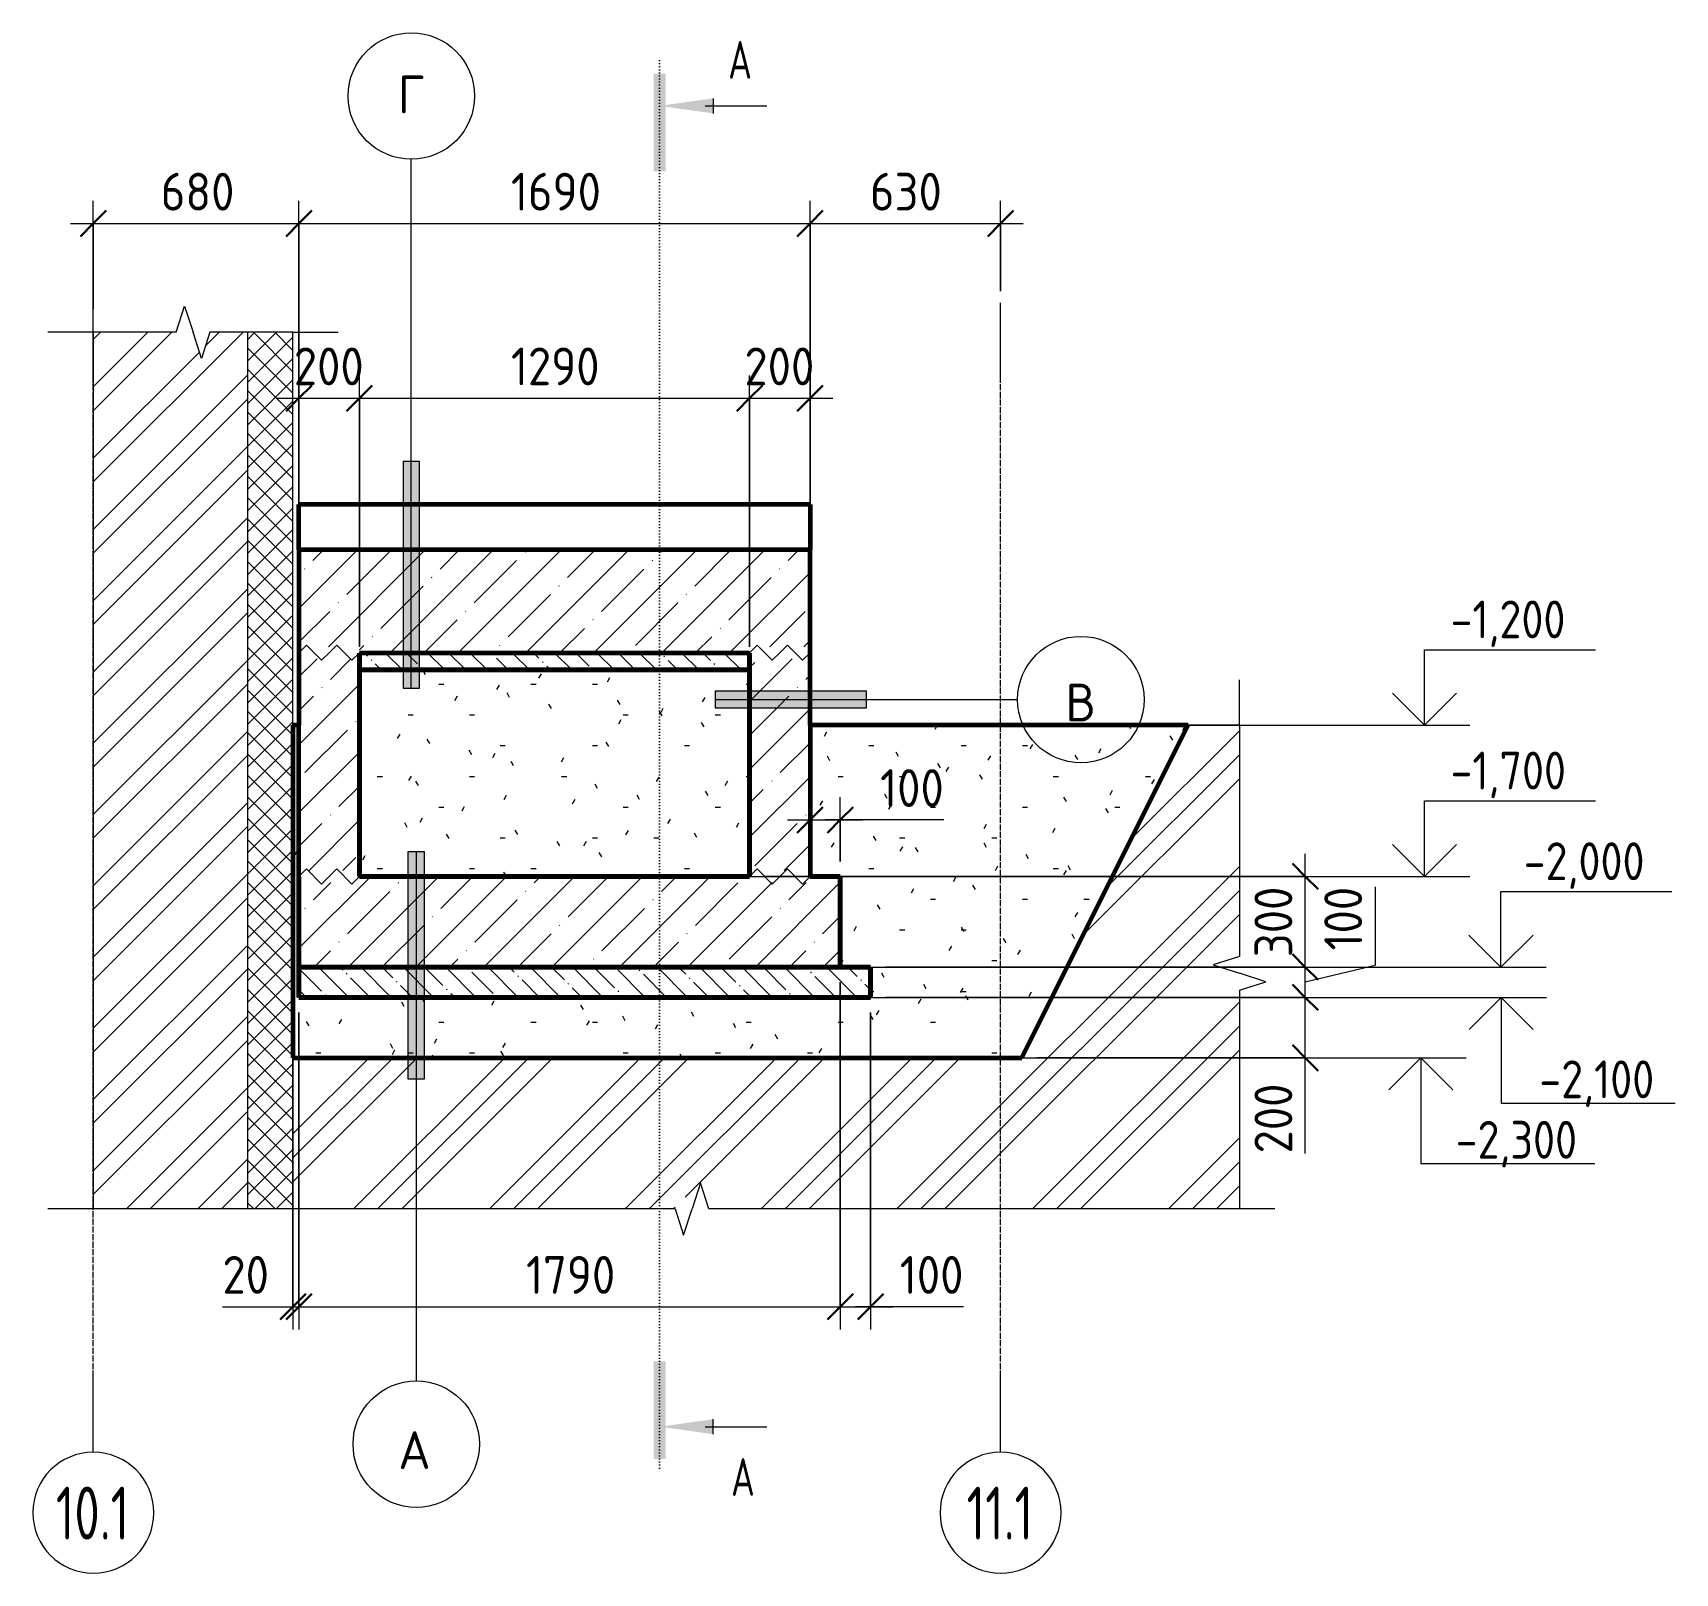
# Model space of a CAD drawing. Header units: millimetres. Extents: x 28039 to 90908, y -4005 to 79300.
# Drawn here: x 69620 to 75050, y -4005 to 1091 of the extents above; entities that cross this region are included whole.
import ezdxf

# ---------------------------------------------------------------- set-up
doc = ezdxf.new("R2010")
doc.units = ezdxf.units.MM
doc.linetypes.add('02 Штрихпунктирная _20 мм_', pattern=[25, 20, -2.5, 0, -2.5])
doc.linetypes.add('04 Пунктир 10мм', pattern=[10, 0, -10])
for name, color, linetype, lineweight in [('AA_Dim', 7, 'Continuous', 9), ('AA_Dim-50', 7, 'Continuous', 9), ('AA_Oformlenie', 7, 'Continuous', 9), ('AA_Razrez', 7, 'Continuous', 9), ('AA_Vinoska', 7, 'Continuous', 9), ('AA_Visotnaya otmetka', 7, 'Continuous', 9), ('AF_Stena', 7, 'Continuous', 9), ('Оси', 7, 'Continuous', 9)]:
    doc.layers.add(name, color=color, linetype=linetype, lineweight=lineweight)
for name, color, linetype, lineweight, true_color in [('AF_Perekritie', 7, 'Continuous', 60, 0x006a35), ('AF_Perekritie_Грунт', 7, 'Continuous', 60, 0x006a35), ('AF_Perekritie_Опалубка', 7, 'Continuous', 60, 0x006a35), ('AF_Stena_Опалубка', 7, 'Continuous', 20, 0x0063c6), ('KR_Fundament', 7, 'Continuous', 20, 0x804000)]:
    doc.layers.add(name, color=color, linetype=linetype, lineweight=lineweight, true_color=true_color)
doc.styles.add('GOST Common_1', font='GOST_Common.ttf', dxfattribs={"height": 125})
doc.styles.add('ISOCPEUR', font='isocpeur.TTF', dxfattribs={"width": 0.7, "height": 125})
doc.styles.add('ISOCPEUR_1', font='isocpeur.TTF', dxfattribs={"width": 0.9, "height": 125})
doc.styles.add('ISOCPEUR_2', font='isocpeur.TTF', dxfattribs={"width": 0.85, "height": 125})
doc.styles.add('ISOCPEUR_3', font='isocpeur.TTF', dxfattribs={"width": 0.7, "height": 175})
doc.dimstyles.new('00_Точн_3_знака__прозр_', dxfattribs={"dimscale": 304.8, "dimtxt": 125.344371, "dimasz": 0.278871, "dimexe": 0.246063, "dimexo": 0.164042, "dimgap": 0.016404, "dimtad": 1, "dimdec": 3, "dimrnd": 0.001, "dimdsep": 46, "dimtxsty": 'ISOCPEUR_1', "dimblk1": 'OBLIQUE', "dimblk2": 'OBLIQUE', "dimsah": 1, "dimcen": 0.09, "dimdle": 0.246063, "dimazin": 0, "dimtfac": 1, "dimtdec": 4, "dimtix": 1, "dimtmove": 0, "dimatfit": 3, "dimfxl": 1, "dimtvp": 1, "dimtolj": 1, "dimtzin": 0, "dimlwd": 18, "dimlwe": 18, "dimarcsym": 2})
doc.dimstyles.new('00_Точн_3_знака__прозр__1', dxfattribs={"dimscale": 304.8, "dimtxt": 125.344371, "dimasz": 0.278871, "dimexe": 0.246063, "dimexo": 0.164042, "dimgap": 0.016404, "dimtad": 1, "dimdec": 3, "dimrnd": 0.001, "dimdsep": 46, "dimtxsty": 'ISOCPEUR_1', "dimblk1": 'OBLIQUE', "dimblk2": 'OBLIQUE', "dimsah": 1, "dimcen": 0.09, "dimdle": 0.246063, "dimazin": 0, "dimtfac": 1, "dimtdec": 4, "dimtix": 1, "dimtmove": 1, "dimatfit": 3, "dimfxl": 1, "dimtvp": 1, "dimtolj": 1, "dimtzin": 0, "dimlwd": 18, "dimlwe": 18, "dimarcsym": 2})
pattern_1 = [(45, (71164.97, -150), (-112.253, 112.253), []), (45, (71277.22, -150), (-112.253, 112.253), [198.438, -39.688, 1.676, -38.011])]
pattern_2 = [(135, (71164.97, -150), (-70.0036, -70.0036), [99, -16.5, 3.3, -16.5]), (135, (71164.97, -80.04), (-70.0036, -70.0036), [])]
pattern_3 = [(0, (71164.97, -150), (406.4, 101.6), [16.764, -288.036, 16.764, -288.036, -1625.6]), (0, (71164.97, -150), (406.4, 101.6), [-609.6, 16.764, -592.836, 16.764, -288.036, -711.2]), (0, (71164.97, -150), (406.4, 101.6), [-1524, 16.764, -186.436, 16.764, -491.236]), (120, (71317.37, -99.2), (-291.1882, 301.1527), [16.764, -288.036, 16.764, -288.036, -1625.6]), (120, (71317.37, -99.2), (-291.1882, 301.1527), [-609.6, 16.764, -592.836, 16.764, -288.036, -711.2]), (120, (71317.37, -99.2), (-291.1882, 301.1527), [-1524, 16.764, -186.436, 16.764, -491.236]), (240, (71368.17, 104), (-115.2118, -402.7527), [16.764, -288.036, 16.764, -288.036, -1625.6]), (240, (71368.17, 104), (-115.2118, -402.7527), [-609.6, 16.764, -592.836, 16.764, -288.036, -711.2]), (240, (71368.17, 104), (-115.2118, -402.7527), [-1524, 16.764, -186.436, 16.764, -491.236])]

# ---------------------------------------------------------------- blocks, each defined once
blk = doc.blocks.new('Ktcnybwf - Лестница-3686718-В-В Опл')
at = {"layer": 'AF_Perekritie', "lineweight": 9}
h = blk.add_hatch(dxfattribs=at)
h.set_pattern_fill('FP_10', style=0, pattern_type=2)
h.set_pattern_definition([(45, (77000.14, -150), (-112.253, 112.253), []), (45, (77112.4, -150), (-112.253, 112.253), [198.438, -39.688, 1.676, -38.011])])
h.paths.add_polyline_path([(76535, -960.8), (77825, -960.8), (77825, -940), (78025, -940), (78025, -620), (76335, -620), (76335, -940), (76535, -940)])
at = {"layer": 'AF_Perekritie'}
for p, q in [((76335, -620), (76335, -470)), ((78025, -470), (76335, -470)), ((78025, -470), (78025, -620)), ((76335, -620), (76335, -960.8)), ((78025, -620), (76335, -620)), ((78025, -620), (76335, -620)), ((78025, -960.8), (78025, -620)), ((76535, -960.8), (77825, -960.8))]:
    blk.add_line(p, q, dxfattribs=at)
blk = doc.blocks.new('011_ЛинияОбрыва _ЭлУзла_Линия_ - Тип 1-3697662-В-В Опл')
at = {"layer": 'AA_Oformlenie'}
for p, q in [((79445, -1200), (79445, -1965)), ((79445, -2076.3), (79445, -2800))]:
    blk.add_line(p, q, dxfattribs=at)
blk = doc.blocks.new('011_ЛинияОбрыва _ЭлУзла_Линия_ - Тип 1-3697484-В-В Опл')
at = {"layer": 'AA_Oformlenie'}
for p, q in [((77578.7, -2800), (75655, -2800)), ((79561.3, -2800), (77690, -2800))]:
    blk.add_line(p, q, dxfattribs=at)
blk = doc.blocks.new('011_ЛинияОбрыва _ЭлУзла_Линия_ - Тип 1-3696786-В-В Опл')
at = {"layer": 'AA_Oformlenie'}
for p, q in [((75928.7, 100), (75655, 100)), ((76315, 100), (76040, 100))]:
    blk.add_line(p, q, dxfattribs=at)
blk = doc.blocks.new('Последовательность узлов - 3мм масшт50 маскировка-904230-В-В Опл')
at = {"layer": 'AA_Oformlenie'}
for p, q in [((77825, -1700), (77850, -1675)), ((77900, -1725), (77850, -1675)), ((77925, -1700), (77950, -1675)), ((78000, -1725), (77950, -1675)), ((77925, -1700), (77900, -1725)), ((78025, -1700), (78000, -1725))]:
    blk.add_line(p, q, dxfattribs=at)
blk = doc.blocks.new('Разрез - Номер узла_ сзади-394133-В-В Опл')
at = {"layer": 'AA_Razrez'}
for points in [[(77507.5, 632.7), (77547.4, 632.7), (77547.4, 955.5), (77507.5, 955.5)], [(77704.3, 824.3), (77704.3, 874), (77527.7, 849.2)]]:
    blk.add_hatch(color=256, dxfattribs=at).paths.add_polyline_path(points)
for p, q in [((77704.3, 874), (77704.3, 824.3)), ((77677.7, 849.2), (77882.5, 849.2))]:
    blk.add_line(p, q, dxfattribs=at)
blk = doc.blocks.new('Разрез - Номер узла_ спереди-394134-В-В Опл')
at = {"layer": 'AA_Razrez'}
for points in [[(77507.5, -3303.9), (77547.4, -3303.9), (77547.4, -3626.7), (77507.5, -3626.7)], [(77704.3, -3495.5), (77704.3, -3545.1), (77527.7, -3520.3)]]:
    blk.add_hatch(color=256, dxfattribs=at).paths.add_polyline_path(points)
for p, q in [((77677.7, -3520.3), (77882.5, -3520.3)), ((77704.3, -3545.1), (77704.3, -3495.5))]:
    blk.add_line(p, q, dxfattribs=at)
blk = doc.blocks.new('DIMBLOCK63-В-В Опл')
at = {"layer": 'AA_Dim-50', "color": 30, "lineweight": 18, "true_color": 0xff8000, "transparency": 16777216}
for p, q in [((69819.8, 178.2), (69819.8, 535)), ((70499.8, -819.6), (70499.8, 535)), ((69744.8, 460), (70499.8, 460)), ((69819.8, 460), (69819.8, 178.2)), ((70499.8, 460), (70499.8, -819.6))]:
    blk.add_line(p, q, dxfattribs=at)
at = {"layer": 'AA_Dim-50', "color": 30, "lineweight": 30, "true_color": 0xff8000, "transparency": 16777216}
for p, q in [((69819.8, 460), (69862.3, 502.5)), ((70499.8, 460), (70542.3, 502.5)), ((69819.8, 460), (69777.3, 417.5)), ((70499.8, 460), (70457.3, 417.5))]:
    blk.add_line(p, q, dxfattribs=at)
at = {"layer": 'AA_Dim-50', "color": 0, "lineweight": 18, "transparency": 16777216, "insert": (70042.8, 627.8), "char_height": 125, "width": 280.961, "attachment_point": 1, "line_spacing_factor": 1.135194, "style": 'ISOCPEUR_1'}
blk.add_mtext('680', dxfattribs=at)
blk = doc.blocks.new('_Oblique')
at = {"color": 0, "linetype": 'ByBlock', "lineweight": -2}
blk.add_line((-0.5, -0.5), (0.5, 0.5), dxfattribs=at)
blk = doc.blocks.new('DIMBLOCK64-В-В Опл')
at = {"layer": 'AA_Dim-50', "color": 30, "lineweight": 18, "true_color": 0xff8000, "transparency": 16777216}
for p, q in [((70499.8, -819.6), (70499.8, 535)), ((72189.8, -819.6), (72189.8, 535)), ((70499.8, 460), (72189.8, 460)), ((70499.8, 460), (70499.8, -819.6)), ((72189.8, 460), (72189.8, -819.6))]:
    blk.add_line(p, q, dxfattribs=at)
at = {"layer": 'AA_Dim-50', "color": 30, "lineweight": 30, "true_color": 0xff8000, "transparency": 16777216}
for p, q in [((70499.8, 460), (70542.3, 502.5)), ((72189.8, 460), (72232.3, 502.5)), ((70499.8, 460), (70457.3, 417.5)), ((72189.8, 460), (72147.3, 417.5))]:
    blk.add_line(p, q, dxfattribs=at)
at = {"layer": 'AA_Dim-50', "color": 0, "lineweight": 18, "transparency": 16777216, "insert": (71200.6, 627.8), "char_height": 125, "width": 346.234, "attachment_point": 1, "line_spacing_factor": 1.135194, "style": 'ISOCPEUR_1'}
blk.add_mtext('1690', dxfattribs=at)
blk = doc.blocks.new('DIMBLOCK65-В-В Опл')
at = {"layer": 'AA_Dim-50', "color": 30, "lineweight": 18, "true_color": 0xff8000, "transparency": 16777216}
for p, q in [((72189.8, -819.6), (72189.8, 535)), ((72819.8, 236.1), (72819.8, 535)), ((72189.8, 460), (72894.8, 460)), ((72189.8, 460), (72189.8, -819.6)), ((72819.8, 460), (72819.8, 236.1))]:
    blk.add_line(p, q, dxfattribs=at)
at = {"layer": 'AA_Dim-50', "color": 30, "lineweight": 30, "true_color": 0xff8000, "transparency": 16777216}
for p, q in [((72189.8, 460), (72232.3, 502.5)), ((72819.8, 460), (72862.3, 502.5)), ((72189.8, 460), (72147.3, 417.5)), ((72819.8, 460), (72777.3, 417.5))]:
    blk.add_line(p, q, dxfattribs=at)
at = {"layer": 'AA_Dim-50', "color": 0, "lineweight": 18, "transparency": 16777216, "insert": (72387.8, 627.8), "char_height": 125, "width": 280.961, "attachment_point": 1, "line_spacing_factor": 1.135194, "style": 'ISOCPEUR_1'}
blk.add_mtext('630', dxfattribs=at)
blk = doc.blocks.new('Высотные отметки - Стрелка вверх-400292-В-В Опл')
at = {"layer": 'AA_Vinoska'}
for p, q in [((80057, -1450), (80622, -1450)), ((80057, -1700), (80057, -1450)), ((80057, -1700), (79951, -1593.9)), ((80057, -1700), (80163.1, -1593.9)), ((79907, -1700), (80207, -1700))]:
    blk.add_line(p, q, dxfattribs=at)
blk = doc.blocks.new('Высотные отметки - Стрелка вниз высокая-400290-В-В Опл')
at = {"layer": 'AA_Vinoska'}
for p, q in [((80160.6, -2100), (80460.6, -2100)), ((80310.6, -2100), (80204.5, -2206.1)), ((80310.6, -2100), (80310.6, -2450)), ((80310.6, -2100), (80416.6, -2206.1)), ((80310.6, -2450), (80885.6, -2450))]:
    blk.add_line(p, q, dxfattribs=at)
blk = doc.blocks.new('DIMBLOCK66-В-В Опл')
at = {"layer": 'AA_Dim-50', "color": 30, "lineweight": 30, "true_color": 0xff8000, "transparency": 16777216}
for p, q in [((73827.3, -2100), (73784.8, -2057.5)), ((73827.3, -2100), (73869.8, -2142.5)), ((73827.3, -2300), (73784.8, -2257.5)), ((73827.3, -2300), (73869.8, -2342.5))]:
    blk.add_line(p, q, dxfattribs=at)
at = {"layer": 'AA_Dim-50', "color": 30, "lineweight": 18, "true_color": 0xff8000, "transparency": 16777216}
for p, q in [((72439.8, -2100), (73902.3, -2100)), ((73827.3, -2100), (72439.8, -2100)), ((73827.3, -2375), (73827.3, -2100)), ((73827.3, -2332.2), (73827.3, -2200)), ((72939.8, -2300), (73902.3, -2300)), ((73827.3, -2300), (72939.8, -2300)), ((73827.3, -2616.3), (73827.3, -2332.2))]:
    blk.add_line(p, q, dxfattribs=at)
at = {"layer": 'AA_Dim-50', "color": 0, "lineweight": 18, "transparency": 16777216, "insert": (73659.4, -2616.3), "char_height": 125, "width": 280.961, "attachment_point": 1, "rotation": 90, "line_spacing_factor": 1.135194, "style": 'ISOCPEUR_1'}
blk.add_mtext('200', dxfattribs=at)
blk = doc.blocks.new('DIMBLOCK67-В-В Опл')
at = {"layer": 'AA_Dim-50', "color": 30, "lineweight": 18, "true_color": 0xff8000, "transparency": 16777216}
for p, q in [((74058.2, -1734.3), (74058.2, -1994.8)), ((72439.8, -2000), (73902.3, -2000)), ((73827.3, -2000), (72439.8, -2000)), ((74058.2, -1994.8), (73827.3, -2050)), ((73827.3, -2100), (73827.3, -2000)), ((72439.8, -2100), (73902.3, -2100)), ((73827.3, -2100), (72439.8, -2100))]:
    blk.add_line(p, q, dxfattribs=at)
at = {"layer": 'AA_Dim-50', "color": 30, "lineweight": 30, "true_color": 0xff8000, "transparency": 16777216}
for p, q in [((73827.3, -2000), (73784.8, -1957.5)), ((73827.3, -2000), (73869.8, -2042.5)), ((73827.3, -2100), (73784.8, -2057.5)), ((73827.3, -2100), (73869.8, -2142.5))]:
    blk.add_line(p, q, dxfattribs=at)
at = {"layer": 'AA_Dim-50', "color": 0, "lineweight": 18, "transparency": 16777216, "insert": (73890.3, -1944.8), "char_height": 125, "width": 252.581, "attachment_point": 1, "rotation": 90, "line_spacing_factor": 1.135194, "style": 'ISOCPEUR_1'}
blk.add_mtext('100', dxfattribs=at)
blk = doc.blocks.new('DIMBLOCK68-В-В Опл')
at = {"layer": 'AA_Dim-50', "color": 30, "lineweight": 18, "true_color": 0xff8000, "transparency": 16777216}
for p, q in [((73827.3, -2000), (73827.3, -1625)), ((72039.8, -1700), (73902.3, -1700)), ((73827.3, -1700), (72039.8, -1700)), ((72439.8, -2000), (73902.3, -2000)), ((73827.3, -2000), (72439.8, -2000))]:
    blk.add_line(p, q, dxfattribs=at)
at = {"layer": 'AA_Dim-50', "color": 30, "lineweight": 30, "true_color": 0xff8000, "transparency": 16777216}
for p, q in [((73827.3, -1700), (73784.8, -1657.5)), ((73827.3, -1700), (73869.8, -1742.5)), ((73827.3, -2000), (73784.8, -1957.5)), ((73827.3, -2000), (73869.8, -2042.5))]:
    blk.add_line(p, q, dxfattribs=at)
at = {"layer": 'AA_Dim-50', "color": 0, "lineweight": 18, "transparency": 16777216, "insert": (73659.4, -1967.1), "char_height": 125, "width": 280.961, "attachment_point": 1, "rotation": 90, "line_spacing_factor": 1.135194, "style": 'ISOCPEUR_1'}
blk.add_mtext('300', dxfattribs=at)
blk = doc.blocks.new('DIMBLOCK69-В-В Опл')
at = {"layer": 'AA_Dim-50', "color": 30, "lineweight": 18, "true_color": 0xff8000, "transparency": 16777216}
for p, q in [((72289.8, -2050), (72289.8, -3198.5)), ((72289.8, -3123.5), (72289.8, -2050)), ((70499.8, -2150), (70499.8, -3198.5)), ((70499.8, -3123.5), (70499.8, -2150)), ((70424.8, -3123.5), (72289.8, -3123.5))]:
    blk.add_line(p, q, dxfattribs=at)
at = {"layer": 'AA_Dim-50', "color": 30, "lineweight": 30, "true_color": 0xff8000, "transparency": 16777216}
for p, q in [((70499.8, -3123.5), (70542.3, -3081)), ((72289.8, -3123.5), (72332.3, -3081)), ((70499.8, -3123.5), (70457.3, -3166)), ((72289.8, -3123.5), (72247.3, -3166))]:
    blk.add_line(p, q, dxfattribs=at)
at = {"layer": 'AA_Dim-50', "color": 0, "lineweight": 18, "transparency": 16777216, "insert": (71250.6, -2955.6), "char_height": 125, "width": 346.234, "attachment_point": 1, "line_spacing_factor": 1.135194, "style": 'ISOCPEUR_1'}
blk.add_mtext('1790', dxfattribs=at)
blk = doc.blocks.new('DIMBLOCK70-В-В Опл')
at = {"layer": 'AA_Dim-50', "color": 30, "lineweight": 18, "true_color": 0xff8000, "transparency": 16777216}
for p, q in [((72289.8, -2050), (72289.8, -3198.5)), ((72289.8, -3123.5), (72289.8, -2050)), ((72389.8, -2150), (72389.8, -3198.5)), ((72389.8, -3123.5), (72389.8, -2150)), ((72289.8, -3123.5), (72464.8, -3123.5)), ((72436.5, -3123.5), (72339.8, -3123.5)), ((72697, -3123.5), (72436.5, -3123.5))]:
    blk.add_line(p, q, dxfattribs=at)
at = {"layer": 'AA_Dim-50', "color": 30, "lineweight": 30, "true_color": 0xff8000, "transparency": 16777216}
for p, q in [((72289.8, -3123.5), (72332.3, -3081)), ((72389.8, -3123.5), (72432.3, -3081)), ((72289.8, -3123.5), (72247.3, -3166)), ((72389.8, -3123.5), (72347.3, -3166))]:
    blk.add_line(p, q, dxfattribs=at)
at = {"layer": 'AA_Dim-50', "color": 0, "lineweight": 18, "transparency": 16777216, "insert": (72486.5, -2955.6), "char_height": 125, "width": 252.581, "attachment_point": 1, "line_spacing_factor": 1.135194, "style": 'ISOCPEUR_1'}
blk.add_mtext('100', dxfattribs=at)
blk = doc.blocks.new('DIMBLOCK71-В-В Опл')
at = {"layer": 'AA_Dim-50', "color": 30, "lineweight": 18, "true_color": 0xff8000, "transparency": 16777216}
for p, q in [((70499.8, -220), (70499.8, -43)), ((70699.8, -940.6), (70699.8, -43)), ((70424.8, -118), (70699.8, -118)), ((70499.8, -118), (70499.8, -220)), ((70699.8, -118), (70699.8, -940.6))]:
    blk.add_line(p, q, dxfattribs=at)
at = {"layer": 'AA_Dim-50', "color": 30, "lineweight": 30, "true_color": 0xff8000, "transparency": 16777216}
for p, q in [((70499.8, -118), (70542.3, -75.5)), ((70699.8, -118), (70742.3, -75.5)), ((70499.8, -118), (70457.3, -160.5)), ((70699.8, -118), (70657.3, -160.5))]:
    blk.add_line(p, q, dxfattribs=at)
at = {"layer": 'AA_Dim-50', "color": 0, "lineweight": 18, "transparency": 16777216, "insert": (70482.8, 49.8), "char_height": 125, "width": 280.961, "attachment_point": 1, "line_spacing_factor": 1.135194, "style": 'ISOCPEUR_1'}
blk.add_mtext('200', dxfattribs=at)
blk = doc.blocks.new('DIMBLOCK72-В-В Опл')
at = {"layer": 'AA_Dim-50', "color": 30, "lineweight": 18, "true_color": 0xff8000, "transparency": 16777216}
for p, q in [((70699.8, -940.6), (70699.8, -43)), ((71989.8, -940.6), (71989.8, -43)), ((70699.8, -118), (71989.8, -118)), ((70699.8, -118), (70699.8, -940.6)), ((71989.8, -118), (71989.8, -940.6))]:
    blk.add_line(p, q, dxfattribs=at)
at = {"layer": 'AA_Dim-50', "color": 30, "lineweight": 30, "true_color": 0xff8000, "transparency": 16777216}
for p, q in [((70699.8, -118), (70742.3, -75.5)), ((71989.8, -118), (72032.3, -75.5)), ((70699.8, -118), (70657.3, -160.5)), ((71989.8, -118), (71947.3, -160.5))]:
    blk.add_line(p, q, dxfattribs=at)
at = {"layer": 'AA_Dim-50', "color": 0, "lineweight": 18, "transparency": 16777216, "insert": (71200.6, 49.8), "char_height": 125, "width": 346.234, "attachment_point": 1, "line_spacing_factor": 1.135194, "style": 'ISOCPEUR_1'}
blk.add_mtext('1290', dxfattribs=at)
blk = doc.blocks.new('DIMBLOCK73-В-В Опл')
at = {"layer": 'AA_Dim-50', "color": 30, "lineweight": 18, "true_color": 0xff8000, "transparency": 16777216}
for p, q in [((71989.8, -940.6), (71989.8, -43)), ((72189.8, -220), (72189.8, -43)), ((71989.8, -118), (72264.8, -118)), ((71989.8, -118), (71989.8, -940.6)), ((72189.8, -118), (72189.8, -220))]:
    blk.add_line(p, q, dxfattribs=at)
at = {"layer": 'AA_Dim-50', "color": 30, "lineweight": 30, "true_color": 0xff8000, "transparency": 16777216}
for p, q in [((71989.8, -118), (72032.3, -75.5)), ((72189.8, -118), (72232.3, -75.5)), ((71989.8, -118), (71947.3, -160.5)), ((72189.8, -118), (72147.3, -160.5))]:
    blk.add_line(p, q, dxfattribs=at)
at = {"layer": 'AA_Dim-50', "color": 0, "lineweight": 18, "transparency": 16777216, "insert": (71972.8, 49.8), "char_height": 125, "width": 280.961, "attachment_point": 1, "line_spacing_factor": 1.135194, "style": 'ISOCPEUR_1'}
blk.add_mtext('200', dxfattribs=at)
blk = doc.blocks.new('DIMBLOCK74-В-В Опл')
at = {"layer": 'AA_Dim-50', "color": 30, "lineweight": 18, "true_color": 0xff8000, "transparency": 16777216}
for p, q in [((70499.8, -2150), (70499.8, -3198.5)), ((70499.8, -3123.5), (70499.8, -2150)), ((70479.8, -2350), (70479.8, -3198.5)), ((70479.8, -3123.5), (70479.8, -2350)), ((70246.7, -3123.5), (70452.8, -3123.5)), ((70404.8, -3123.5), (70574.8, -3123.5)), ((70452.8, -3123.5), (70489.8, -3123.5))]:
    blk.add_line(p, q, dxfattribs=at)
at = {"layer": 'AA_Dim-50', "color": 30, "lineweight": 30, "true_color": 0xff8000, "transparency": 16777216}
for p, q in [((70479.8, -3123.5), (70522.3, -3081)), ((70499.8, -3123.5), (70542.3, -3081)), ((70479.8, -3123.5), (70437.3, -3166)), ((70499.8, -3123.5), (70457.3, -3166))]:
    blk.add_line(p, q, dxfattribs=at)
at = {"layer": 'AA_Dim-50', "color": 0, "lineweight": 18, "transparency": 16777216, "insert": (70246.7, -2955.6), "char_height": 125, "width": 187.307, "attachment_point": 1, "line_spacing_factor": 1.135194, "style": 'ISOCPEUR_1'}
blk.add_mtext('20', dxfattribs=at)
blk = doc.blocks.new('010_Флажок только номер _ТиповАннот_ - Узел А-3714372-В-В Опл')
at = {"layer": 'AA_Vinoska'}
blk.add_hatch(color=256, dxfattribs=at).paths.add_polyline_path([(76695.3, -2369), (76695.3, -1619), (76750.3, -1619), (76750.3, -2369)])
for p, q in [((76750.3, -1619), (76695.3, -1619)), ((76695.3, -1619), (76695.3, -2369)), ((76722.8, -1619), (76722.8, -3369)), ((76750.3, -2369), (76750.3, -1619)), ((76695.3, -2369), (76750.3, -2369))]:
    blk.add_line(p, q, dxfattribs=at)
blk.add_circle((76722.8, -3578), 209.1, dxfattribs=at)
blk = doc.blocks.new('010_Флажок только номер _ТиповАннот_ - Узел В-3858277-В-В Опл')
at = {"layer": 'AA_Vinoska'}
blk.add_hatch(color=256, dxfattribs=at).paths.add_polyline_path([(78211.4, -1142.4), (77711.4, -1142.4), (77711.4, -1087.4), (78211.4, -1087.4)])
for p, q in [((78211.4, -1087.4), (77711.4, -1087.4)), ((77711.4, -1087.4), (77711.4, -1142.4)), ((77711.4, -1114.9), (78711.4, -1114.9)), ((78211.4, -1142.4), (78211.4, -1087.4)), ((77711.4, -1142.4), (78211.4, -1142.4))]:
    blk.add_line(p, q, dxfattribs=at)
blk.add_circle((78920.5, -1114.9), 209.1, dxfattribs=at)
blk = doc.blocks.new('010_Флажок только номер _ТиповАннот_ - Узел Г-3715276-В-В Опл')
at = {"layer": 'AA_Vinoska'}
blk.add_hatch(color=256, dxfattribs=at).paths.add_polyline_path([(76734, -327.4), (76734, -1077.4), (76679, -1077.4), (76679, -327.4)])
for p, q in [((76706.5, -1077.4), (76706.5, 672.6)), ((76734, -327.4), (76679, -327.4)), ((76679, -327.4), (76679, -1077.4)), ((76734, -1077.4), (76734, -327.4)), ((76679, -1077.4), (76734, -1077.4))]:
    blk.add_line(p, q, dxfattribs=at)
blk.add_circle((76706.5, 881.7), 209.1, dxfattribs=at)
blk = doc.blocks.new('DIMBLOCK75-В-В Опл')
at = {"layer": 'AA_Dim-50', "color": 30, "lineweight": 18, "true_color": 0xff8000, "transparency": 16777216}
for p, q in [((72289.8, -1650), (72289.8, -1437.9)), ((72114.8, -1512.9), (72364.8, -1512.9)), ((72189.8, -1502.8), (72189.8, -1587.9)), ((72189.8, -1512.9), (72189.8, -1502.8)), ((72371.5, -1512.9), (72239.8, -1512.9)), ((72289.8, -1512.9), (72289.8, -1650)), ((72632, -1512.9), (72371.5, -1512.9))]:
    blk.add_line(p, q, dxfattribs=at)
at = {"layer": 'AA_Dim-50', "color": 30, "lineweight": 30, "true_color": 0xff8000, "transparency": 16777216}
for p, q in [((72189.8, -1512.9), (72147.3, -1555.4)), ((72189.8, -1512.9), (72232.3, -1470.4)), ((72289.8, -1512.9), (72247.3, -1555.4)), ((72289.8, -1512.9), (72332.3, -1470.4))]:
    blk.add_line(p, q, dxfattribs=at)
at = {"layer": 'AA_Dim-50', "color": 0, "lineweight": 18, "transparency": 16777216, "insert": (72421.5, -1345.1), "char_height": 125, "width": 252.581, "attachment_point": 1, "line_spacing_factor": 1.135194, "style": 'ISOCPEUR_1'}
blk.add_mtext('100', dxfattribs=at)
blk = doc.blocks.new('Ось сетки - d_4мм-2765513-В-В Опл')
at = {"layer": 'Оси', "color": 12, "true_color": 0xc80000}
for start, end in [(0, 180), (0, 180), (180, 360), (180, 360)]:
    blk.add_arc((75655, -3804.8), 200, start, end, dxfattribs=at)

msp = doc.modelspace()

# ---------------------------------------------------------------- hatches: boundary and pattern name
at = {"layer": 'AF_Perekritie', "lineweight": 9}
h = msp.add_hatch(dxfattribs=at)
h.set_pattern_fill('FP_12', style=0, pattern_type=2)
h.set_pattern_definition(pattern_2)
h.paths.add_polyline_path([(71989.8262, -1016.7432), (71989.8262, -960.8416), (70699.8262, -960.8416), (70699.8262, -1016.7432), (71460.2481, -1016.7432)])
h = msp.add_hatch(dxfattribs=at)
h.set_pattern_fill('FP_11', style=0, pattern_type=2)
h.set_pattern_definition([(45, (71164.97, -150), (-224.506, 224.506), []), (45, (71244.34, -150), (0, 449.013), []), (45, (71085.6, -150), (0, 449.013), [])])
h.paths.add_polyline_path([(71799.8262, -2800), (71827.3262, -2713.3975), (71854.8262, -2800), (73609.8262, -2800), (73609.8262, -2076.3087), (73570.5735, -2076.3087), (73570.5735, -2020), (73609.8262, -2020), (73523.2236, -1992.5), (73609.8262, -1965), (73609.8262, -1200), (73439.8262, -1200), (72889.8262, -2300), (70479.8262, -2300), (70479.8262, -2800), (71743.5175, -2800), (71743.5175, -2760.7473), (71799.8262, -2760.7473)])
h = msp.add_hatch(dxfattribs=at)
h.set_pattern_fill('FP_10', style=0, pattern_type=2)
h.set_pattern_definition(pattern_1)
h.paths.add_polyline_path([(71460.2481, -2000), (72289.8262, -2000), (72289.8262, -1700), (72189.8262, -1700), (72189.8262, -1720), (71989.8262, -1720), (71989.8262, -1700), (70699.8262, -1700), (70699.8262, -1720), (70499.8262, -1720), (70499.8262, -2000), (70699.8262, -2000)])
h = msp.add_hatch(dxfattribs=at)
h.set_pattern_fill('FP_12', style=0, pattern_type=2)
h.set_pattern_definition(pattern_2)
h.paths.add_polyline_path([(71460.2481, -2100), (72389.8262, -2100), (72389.8262, -2000), (70499.8262, -2000), (70499.8262, -2100)])
at = {"layer": 'AF_Stena'}
h = msp.add_hatch(dxfattribs=at)
h.set_pattern_fill('FP_8', color=256, style=0, pattern_type=2)
h.set_pattern_definition([(45, (71164.97, -150), (-117.866, 117.866), []), (45, (71243.54, -150), (-117.866, 117.866), [])])
h.paths.add_polyline_path([(70149.8262, -2800), (70329.8262, -2800), (70329.8262, 100), (70204.8262, 100), (70177.3262, 13.3975), (70149.8262, 100), (70149.8262, 60.7473), (70093.5175, 60.7473), (70093.5175, 100), (69819.8262, 100), (69819.8262, -2800)])
h = msp.add_hatch(dxfattribs=at)
h.set_pattern_fill('FP_9', color=256, style=0, pattern_type=2)
h.set_pattern_definition([(45, (71164.966, -150), (-35.3553, 35.3553), []), (135, (71164.966, -150), (-35.3553, -35.3553), [])])
h.paths.add_polyline_path([(70479.8262, -2800), (70479.8262, 100), (70329.8262, 100), (70329.8262, -2800)])
h = msp.add_hatch(dxfattribs=at)
h.set_pattern_fill('FP_10', color=256, style=0, pattern_type=2)
h.set_pattern_definition(pattern_1)
h.paths.add_polyline_path([(70599.8262, -1680), (70699.8262, -1680), (70699.8262, -980), (70499.8262, -980), (70499.8262, -1680)])
h = msp.add_hatch(dxfattribs=at)
h.set_pattern_fill('FP_10', color=256, style=0, pattern_type=2)
h.set_pattern_definition(pattern_1)
h.paths.add_polyline_path([(71997.8262, -1680), (72189.8262, -1680), (72189.8262, -980), (71989.8262, -980), (71989.8262, -1680)])
at = {"layer": 'KR_Fundament', "lineweight": 9}
h = msp.add_hatch(dxfattribs=at)
h.set_pattern_fill('FP_13', style=0, pattern_type=2)
h.set_pattern_definition(pattern_3)
h.paths.add_polyline_path([(71989.8262, -1700), (71989.8262, -1016.7476), (70699.8262, -1016.7476), (70699.8262, -1700), (71460.2481, -1700)])
h = msp.add_hatch(dxfattribs=at)
h.set_pattern_fill('FP_13', style=0, pattern_type=2)
h.set_pattern_definition(pattern_3)
h.paths.add_polyline_path([(72889.8262, -2300), (73439.8262, -1200), (72189.8262, -1200), (72189.8262, -1700), (72289.8262, -1700), (72289.8262, -2000), (72389.8262, -2000), (72389.8262, -2100), (70499.8262, -2100), (70499.8262, -1200), (70479.8262, -1200), (70479.8262, -2300), (71460.2481, -2300)])

# ---------------------------------------------------------------- linework, layer by layer
at = {"layer": 'AA_Razrez', "color": 7, "linetype": '04 Пунктир 10мм', "true_color": 0xffffff}
msp.add_line((71692.5016, 999.159), (71692.5016, -3670.3162), dxfattribs=at)
at = {"layer": 'AA_Vinoska'}
for p, q in [((70093.5175, 100), (70121.6718, 186.6501)), ((70121.6718, 186.6501), (70149.8262, 100)), ((69819.8262, 100), (69669.8262, 100)), ((70177.3262, 13.3975), (70149.8262, 100)), ((70204.8262, 100), (70177.3262, 13.3975)), ((70479.8262, 100), (70629.8262, 100)), ((73609.8262, -1200), (73609.8262, -1050)), ((73609.8262, -1965), (73523.2236, -1992.5)), ((73523.2236, -1992.5), (73609.8262, -2020)), ((73696.4763, -2048.1543), (73609.8262, -2020)), ((73609.8262, -2076.3087), (73696.4763, -2048.1543)), ((71827.3262, -2713.3975), (71799.8262, -2800)), ((71854.8262, -2800), (71827.3262, -2713.3975)), ((69819.8262, -2800), (69669.8262, -2800)), ((71743.5175, -2800), (71771.6718, -2886.6501)), ((71771.6718, -2886.6501), (71799.8262, -2800))]:
    msp.add_line(p, q, dxfattribs=at)
at = {"layer": 'AA_Visotnaya otmetka', "color": 92, "true_color": 0x00cc00}
for p, q in [((73042.6995, -1200), (74131.1648, -1200)), ((74131.1648, -1200), (74221.8702, -1200)), ((71834.3245, -1700), (73874.0227, -1700)), ((73874.0227, -1700), (74221.8702, -1700)), ((72269.4303, -2000), (74022.8551, -2000)), ((74022.8551, -2000), (74474.4317, -2000))]:
    msp.add_line(p, q, dxfattribs=at)
at = {"layer": 'AA_Visotnaya otmetka'}
for p, q in [((72295.4885, -2100), (74186.086, -2100)), ((74186.086, -2100), (74475.3982, -2100)), ((72762.0884, -2300), (73979.1524, -2300)), ((73979.1524, -2300), (74209.4078, -2300))]:
    msp.add_line(p, q, dxfattribs=at)
at = {"layer": 'AF_Perekritie_Грунт', "lineweight": 20}
for p, q in [((73439.8262, -1200), (72889.8262, -2300)), ((73609.8262, -1200), (73439.8262, -1200)), ((70479.8262, -2300), (70479.8262, -2800)), ((72889.8262, -2300), (70479.8262, -2300))]:
    msp.add_line(p, q, dxfattribs=at)
at = {"layer": 'AF_Stena_Опалубка'}
for p, q in [((69819.8262, 100), (69819.8262, -2800)), ((70479.8262, -2800), (70479.8262, 100)), ((70499.8262, -960.8459), (70499.8262, -694.7548)), ((72189.8262, -694.7548), (72189.8262, -960.8459)), ((70499.8262, -1200), (70499.8262, -1700)), ((72189.8262, -1700), (72189.8262, -1200))]:
    msp.add_line(p, q, dxfattribs=at)
at = {"layer": 'AF_Stena_Опалубка', "color": 7}
msp.add_line((70329.8262, 100), (70329.8262, -2800), dxfattribs=at)
at = {"layer": 'AF_Stena_Опалубка', "lineweight": 60}
for p, q in [((70499.8262, -960.8459), (70499.8262, -1200)), ((70699.8262, -1700), (70699.8262, -960.8459)), ((71989.8262, -960.8459), (71989.8262, -1700)), ((72189.8262, -1200), (72189.8262, -960.8459))]:
    msp.add_line(p, q, dxfattribs=at)
at = {"layer": 'KR_Fundament', "lineweight": 60}
for p, q in [((71989.8262, -960.8416), (70699.8262, -960.8416)), ((70699.8262, -960.8416), (70699.8262, -1016.7432)), ((71989.8262, -1016.7432), (71989.8262, -960.8416)), ((70699.8262, -1016.7432), (71989.8262, -1016.7432)), ((71989.8262, -1016.7476), (70699.8262, -1016.7476)), ((70699.8262, -1016.7476), (70699.8262, -1700)), ((71989.8262, -1700), (71989.8262, -1016.7476)), ((70499.8262, -1200), (70479.8262, -1200)), ((70479.8262, -1200), (70479.8262, -2300)), ((70499.8262, -2100), (70499.8262, -1200)), ((73439.8262, -1200), (72189.8262, -1200)), ((72189.8262, -1200), (72189.8262, -1700)), ((72889.8262, -2300), (73439.8262, -1200)), ((70499.8262, -1700), (70499.8262, -2000)), ((71989.8262, -1700), (70699.8262, -1700)), ((70699.8262, -1700), (71989.8262, -1700)), ((72289.8262, -1700), (72189.8262, -1700)), ((72189.8262, -1700), (72289.8262, -1700)), ((72289.8262, -2000), (72289.8262, -1700)), ((72289.8262, -1700), (72289.8262, -2000)), ((70499.8262, -2000), (72289.8262, -2000)), ((72389.8262, -2000), (70499.8262, -2000)), ((70499.8262, -2000), (70499.8262, -2100)), ((72289.8262, -2000), (72389.8262, -2000)), ((72389.8262, -2100), (72389.8262, -2000)), ((72389.8262, -2000), (72389.8262, -2100)), ((70499.8262, -2100), (72389.8262, -2100)), ((72389.8262, -2100), (70499.8262, -2100)), ((70479.8262, -2300), (72889.8262, -2300))]:
    msp.add_line(p, q, dxfattribs=at)
at = {"layer": 'KR_Fundament'}
for p, q in [((70699.8262, -1016.7476), (70699.8262, -960.8459)), ((71989.8262, -960.8459), (71989.8262, -1016.7476))]:
    msp.add_line(p, q, dxfattribs=at)
at = {"layer": 'Оси'}
for p, q in [((69819.8262, -52.2659), (69819.8262, 197.7341)), ((72819.8262, -52.2659), (72819.8262, 197.7341)), ((69819.8262, -3604.8), (69819.8262, -3354.8)), ((72819.8262, -3604.8), (72819.8262, -3354.8))]:
    msp.add_line(p, q, dxfattribs=at)
at = {"layer": 'Оси', "linetype": '02 Штрихпунктирная _20 мм_'}
for p, q in [((69819.8262, -3354.8), (69819.8262, -52.2659)), ((72819.8262, -3354.8), (72819.8262, -52.2659))]:
    msp.add_line(p, q, dxfattribs=at)

# ---------------------------------------------------------------- block references
at = {"layer": 'AA_Oformlenie'}
for name, p in [('011_ЛинияОбрыва _ЭлУзла_Линия_ - Тип 1-3696786-В-В Опл', (-5835.1738, 0)), ('Последовательность узлов - 3мм масшт50 маскировка-904230-В-В Опл', (-7325.1738, 740)), ('Последовательность узлов - 3мм масшт50 маскировка-904230-В-В Опл', (-5835.1738, 740)), ('011_ЛинияОбрыва _ЭлУзла_Линия_ - Тип 1-3697662-В-В Опл', (-5835.1738, 0)), ('Последовательность узлов - 3мм масшт50 маскировка-904230-В-В Опл', (-7325.1738, 0)), ('Последовательность узлов - 3мм масшт50 маскировка-904230-В-В Опл', (-5835.1738, 0)), ('011_ЛинияОбрыва _ЭлУзла_Линия_ - Тип 1-3697484-В-В Опл', (-5835.1738, 0))]:
    msp.add_blockref(name, p, dxfattribs=at)
at = {"layer": 'AA_Razrez'}
for name in ['Разрез - Номер узла_ сзади-394133-В-В Опл', 'Разрез - Номер узла_ спереди-394134-В-В Опл']:
    msp.add_blockref(name, (-5835.1738, 0), dxfattribs=at)
at = {"layer": 'AA_Vinoska'}
for name in ['010_Флажок только номер _ТиповАннот_ - Узел Г-3715276-В-В Опл', '010_Флажок только номер _ТиповАннот_ - Узел В-3858277-В-В Опл', 'Высотные отметки - Стрелка вверх-400292-В-В Опл', '010_Флажок только номер _ТиповАннот_ - Узел А-3714372-В-В Опл', 'Высотные отметки - Стрелка вниз высокая-400290-В-В Опл']:
    msp.add_blockref(name, (-5835.1738, 0), dxfattribs=at)
at = {"layer": 'AA_Visotnaya otmetka'}
for name, p in [('Высотные отметки - Стрелка вверх-400292-В-В Опл', (-5835.1738, 500)), ('Высотные отметки - Стрелка вверх-400292-В-В Опл', (-5582.6124, -300)), ('Высотные отметки - Стрелка вниз высокая-400290-В-В Опл', (-6101.1642, -200))]:
    msp.add_blockref(name, p, dxfattribs=at)
at = {"layer": 'AF_Perekritie_Опалубка'}
msp.add_blockref('Ktcnybwf - Лестница-3686718-В-В Опл', (-5835.1738, 0), dxfattribs=at)
at = {"layer": 'Оси', "color": 12, "true_color": 0xc80000}
for p in [(-5835.1738, 0), (-2835.1738, 0)]:
    msp.add_blockref('Ось сетки - d_4мм-2765513-В-В Опл', p, dxfattribs=at)

# ---------------------------------------------------------------- texts
at = {"layer": 'AA_Razrez', "char_height": 125, "width": 95.400812, "attachment_point": 1, "style": 'ISOCPEUR'}
for insert in [(71918.9831, 1063.8897), (71928.5701, -3624.0781)]:
    msp.add_mtext('\\fISOCPEUR|b0|i0|c204|p34|;\\W.7;А', dxfattribs=dict(at, insert=insert))
at = {"layer": 'AA_Vinoska', "char_height": 125, "attachment_point": 1, "style": 'GOST Common_1'}
for s, insert, width in [('\\fGOST Common|b0|i0|c204|p34|;Г', (70826.367, 949.7305), 108.227812), ('\\fGOST Common|b0|i0|c204|p34|;В', (73034.0821, -1062.129), 124.261562), ('\\fGOST Common|b0|i0|c204|p34|;А', (70828.3227, -3535.156), 136.286875)]:
    msp.add_mtext(s, dxfattribs=dict(at, insert=insert, width=width))
at = {"layer": 'AA_Visotnaya otmetka', "color": 92, "true_color": 0x00cc00, "char_height": 125, "attachment_point": 1, "line_spacing_factor": 1.135194, "style": 'ISOCPEUR_2'}
for s, insert, width in [('-1,200', (74307.6079, -787.1602), 454.22946), ('-1,700', (74307.6079, -1287.1602), 454.22946), ('-2,000', (74549.5155, -1587.1602), 479.798668)]:
    msp.add_mtext(s, dxfattribs=dict(at, insert=insert, width=width))
at = {"layer": 'AA_Visotnaya otmetka', "char_height": 125, "attachment_point": 1, "line_spacing_factor": 1.135194, "style": 'ISOCPEUR_2'}
for s, insert, width in [('-2,100', (74601.1359, -2308.659), 454.22946), ('-2,300', (74324.4917, -2508.659), 479.798668)]:
    msp.add_mtext(s, dxfattribs=dict(at, insert=insert, width=width))
at = {"layer": 'Оси', "char_height": 175, "attachment_point": 1, "style": 'ISOCPEUR_3'}
for s, insert, width in [('10.1', (69695.8609, -3718.5698), 300.231969), ('11.1', (72707.5859, -3718.5698), 272.172906)]:
    msp.add_mtext(s, dxfattribs=dict(at, insert=insert, width=width))

# ---------------------------------------------------------------- dimensions: what is measured, and where the dimension line sits
at = {"layer": 'AA_Dim', "color": 30, "lineweight": 18, "true_color": 0xff8000}
for base, p1, p2, override, picture, middle in [((70499.8262, 459.9643), (69819.8262, 228.1513), (70499.8262, -869.6019), {"dimpost": '<>', "dimfxl": 1291.302474}, 'DIMBLOCK63-В-В Опл', (70159.8262, 527.4643)), ((72189.8262, 459.9643), (70499.8262, -869.6019), (72189.8262, -869.6019), {"dimpost": '<>', "dimfxl": 1690}, 'DIMBLOCK64-В-В Опл', (71344.8262, 527.4643)), ((72819.8262, 459.9643), (72189.8262, -869.6019), (72819.8262, 286.1164), {"dimpost": '<>', "dimfxl": 1316.276872}, 'DIMBLOCK65-В-В Опл', (72504.8262, 527.4643)), ((70699.8262, -118.0435), (70499.8262, -270), (70699.8262, -990.5685), {"dimpost": '<>', "dimfxl": 747.809419}, 'DIMBLOCK71-В-В Опл', (70599.8262, -50.5435)), ((71989.8262, -118.0435), (70699.8262, -990.5685), (71989.8262, -990.5685), {"dimpost": '<>', "dimfxl": 1290}, 'DIMBLOCK72-В-В Опл', (71344.8262, -50.5435)), ((72189.8262, -118.0435), (71989.8262, -990.5685), (72189.8262, -270), {"dimpost": '<>', "dimfxl": 747.809419}, 'DIMBLOCK73-В-В Опл', (72089.8262, -50.5435)), ((72289.8262, -3123.4886), (70499.8262, -2100), (72289.8262, -2000), {"dimpost": '<>', "dimfxl": 1792.79112}, 'DIMBLOCK69-В-В Опл', (71394.8262, -3055.9886))]:
    dim = msp.add_linear_dim(base=base, p1=p1, p2=p2, dimstyle='00_Точн_3_знака__прозр_', override=override, dxfattribs=at)
    dim.commit()
    dim.dimension.update_dxf_attribs({"geometry": picture, "text_midpoint": middle})
for base, p1, p2, override, picture, middle in [((72289.8262, -1512.9315), (72189.8262, -1452.8274), (72289.8262, -1700), {"dimpost": '<>', "dimfxl": 266.635121}, 'DIMBLOCK75-В-В Опл', (72547.7909, -1428.425)), ((72389.8262, -3123.4886), (72289.8262, -2000), (72389.8262, -2100), {"dimpost": '<>', "dimfxl": 141.421356}, 'DIMBLOCK70-В-В Опл', (72612.8349, -3038.9822)), ((70499.8262, -3123.4886), (70479.8262, -2300), (70499.8262, -2100), {"dimpost": '<>', "dimfxl": 200.997512}, 'DIMBLOCK74-В-В Опл', (70340.3899, -3038.9822))]:
    dim = msp.add_linear_dim(base=base, p1=p1, p2=p2, dimstyle='00_Точн_3_знака__прозр__1', override=override, dxfattribs=at)
    dim.commit()
    dim.dimension.update_dxf_attribs({"geometry": picture, "text_midpoint": middle, "dimtype": 160})
dim = msp.add_linear_dim(base=(73827.2746, -1700), p1=(72389.8262, -2000), p2=(71989.8262, -1700), angle=90, dimstyle='00_Точн_3_знака__прозр_', override={"dimpost": '<>', "dimfxl": 500}, dxfattribs=at)
dim.commit()
dim.dimension.update_dxf_attribs({"geometry": 'DIMBLOCK68-В-В Опл', "text_midpoint": (73759.7746, -1850)})
for base, p1, p2, override, picture, middle in [((73827.2746, -2000), (72389.8262, -2100), (72389.8262, -2000), {"dimpost": '<>', "dimfxl": 100}, 'DIMBLOCK67-В-В Опл', (73973.6727, -1818.4603)), ((73827.2746, -2100), (72889.8262, -2300), (72389.8262, -2100), {"dimpost": '<>', "dimfxl": 538.516481}, 'DIMBLOCK66-В-В Опл', (73742.7682, -2475.8581))]:
    dim = msp.add_linear_dim(base=base, p1=p1, p2=p2, angle=90, dimstyle='00_Точн_3_знака__прозр__1', override=override, dxfattribs=at)
    dim.commit()
    dim.dimension.update_dxf_attribs({"geometry": picture, "text_midpoint": middle, "dimtype": 160, "text_rotation": 90})

doc.saveas('drawing.dxf')
